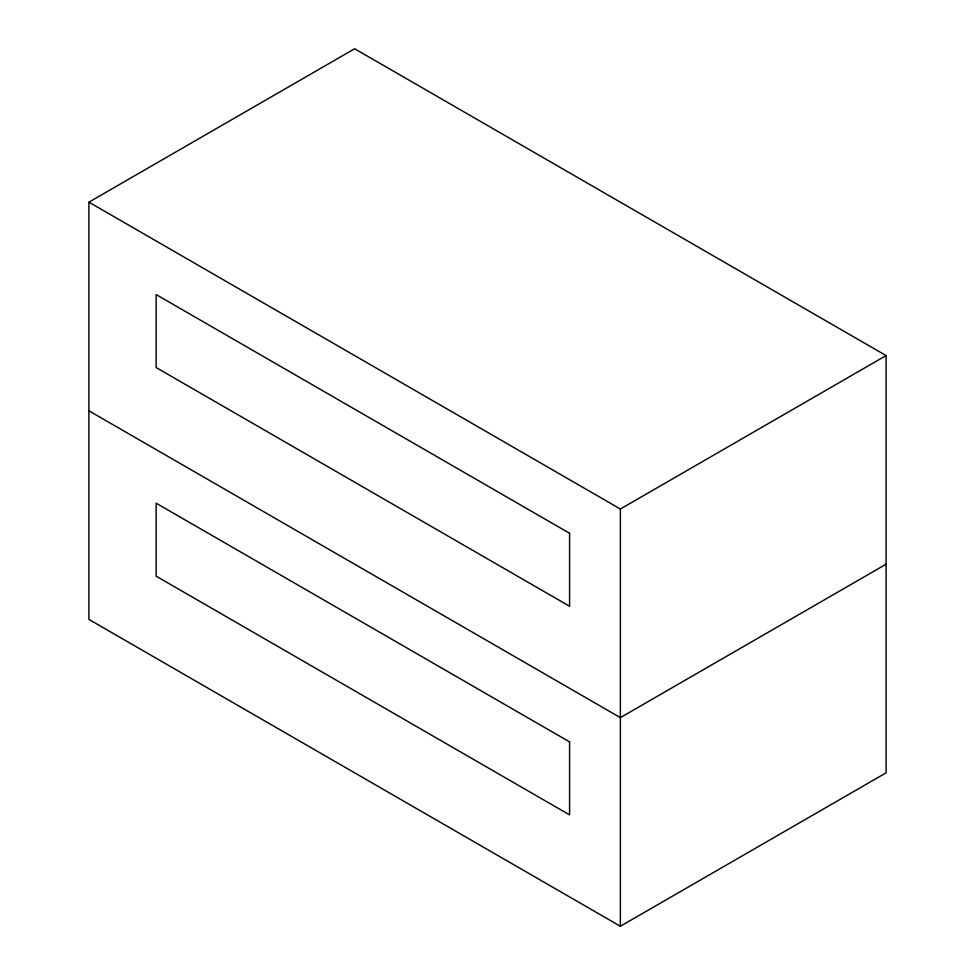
<?xml version="1.0" encoding="UTF-8"?>
<svg xmlns="http://www.w3.org/2000/svg" width="975" height="975" viewBox="0 0 975 975"><rect width="100%" height="100%" fill="white"/><g stroke="black" fill="none" stroke-linecap="round" stroke-linejoin="round"><path stroke-width="1.46" d="M88.908 202.166L354.632 48.75L886.092 355.582L886.092 772.834L620.368 926.25L88.908 619.418L88.908 202.166L620.368 509.011L886.092 355.582M886.092 564.208L620.368 717.624L88.908 410.792M620.368 509.011L620.368 926.25M569.583 533.276L156.146 294.572L156.146 367.551L569.583 606.255L569.583 533.276M569.583 741.89L156.146 503.197L156.146 576.176L569.583 814.881L569.583 741.89"/></g></svg>
